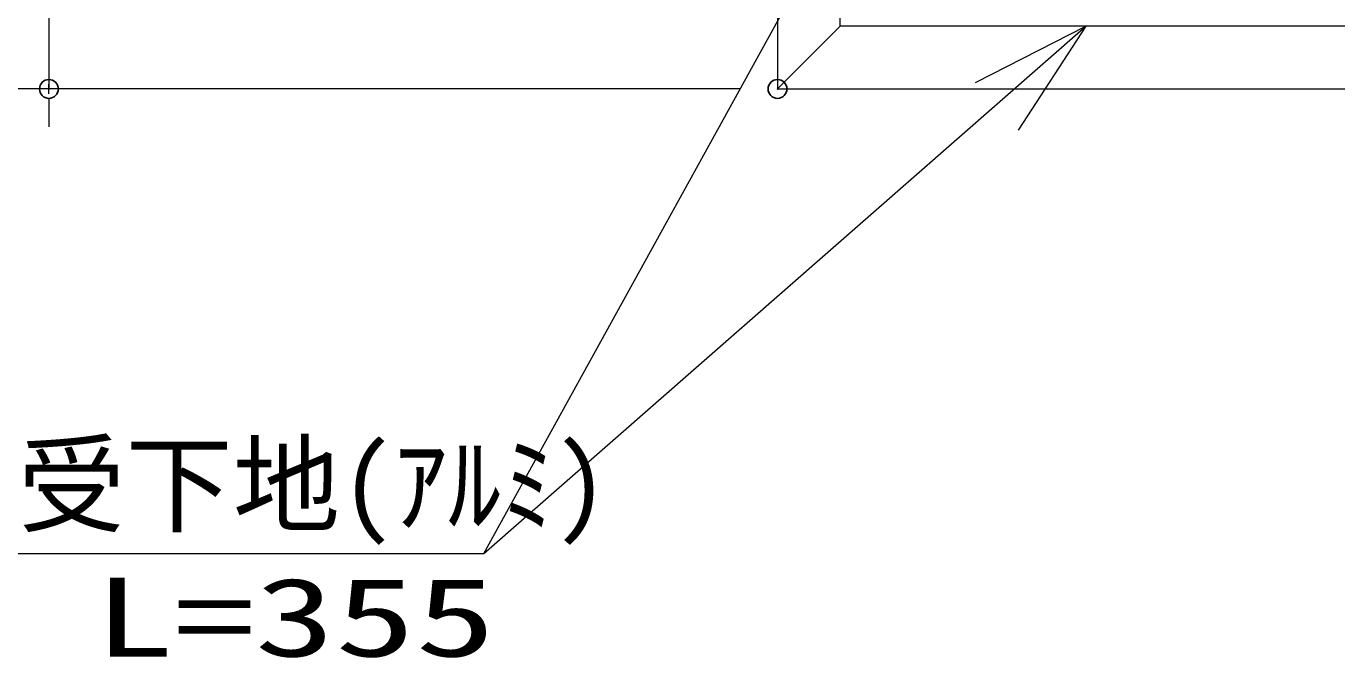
# Model space of a CAD drawing. Units: millimetres, scale not verified. Extents: x -8199 to 8201, y -2963 to 5056.
# Drawn here: x 926 to 1622, y 3398 to 3733 of the extents above; entities that cross this region are included whole.
import ezdxf
from ezdxf.enums import TextEntityAlignment as Align

# ---------------------------------------------------------------- set-up
doc = ezdxf.new("R2010")
doc.units = ezdxf.units.MM
doc.header["$LTSCALE"] = 20
doc.header["$PDMODE"] = 32
doc.header["$PDSIZE"] = 10
for name, color, linetype, lineweight in [('0-1_一般', 4, 'Continuous', 9), ('0-2_寸法', 7, 'Continuous', 9), ('0-3_0', 7, 'Continuous', 9)]:
    doc.layers.add(name, color=color, linetype=linetype, lineweight=lineweight)
doc.layers.add('0-4_Defpoints', color=7, linetype='Continuous')
doc.styles.add('ＭＳ ゴシック', font='')
doc.styles.get('ＭＳ ゴシック').set_extended_font_data('MS Gothic')

# ---------------------------------------------------------------- blocks, each defined once
blk = doc.blocks.new('_DOT')
at = {"layer": '0-3_0'}
for p, q in [((-10, 0), (-20, 0)), ((-5, 0), (5, 0))]:
    blk.add_line(p, q, dxfattribs=at)

msp = doc.modelspace()

# ---------------------------------------------------------------- linework, layer by layer
at = {"layer": '0-1_一般', "color": 2}
msp.add_line((1168.9, 3453.44), (1488.4, 3733.44), dxfattribs=at)
at = {"layer": '0-1_一般'}
for p, q in [((1451.06, 3733.44), (1448.94, 3733.44)), ((1534.01, 3733.44), (1531.89, 3733.44))]:
    msp.add_line(p, q, dxfattribs=at)
at = {"layer": '0-1_一般', "color": 1}
for points in [[(1358.14, 4293.44), (1324.81, 4293.44), (1324.81, 3700.11), (1358.14, 3733.44)], [(3991.48, 3700.11), (3958.15, 3733.44), (1358.14, 3733.44), (1324.81, 3700.11)]]:
    msp.add_lwpolyline(points, close=True, dxfattribs=at)
at = {"layer": '0-1_一般', "color": 2}
for points in [[(491.56, 3453.44), (1168.9, 3453.44), (1372.14, 3822.11)], [(1429.82, 3703.6), (1488.4, 3733.44), (1452.59, 3678.31)]]:
    msp.add_lwpolyline(points, dxfattribs=at)
at = {"layer": '0-2_寸法'}
for p, q in [((938.15, 3786.78), (938.15, 3700.11)), ((1304.81, 3700.11), (724.81, 3700.11)), ((1304.81, 3700.11), (831.48, 3700.11)), ((1304.81, 3700.11), (938.15, 3700.11)), ((938.15, 3690.1), (938.15, 3680.08))]:
    msp.add_line(p, q, dxfattribs=at)
at = {"layer": '0-4_Defpoints'}
for p in [(938.15, 3700.11), (1324.81, 3700.11)]:
    msp.add_point(p, dxfattribs=at)

# ---------------------------------------------------------------- block references
at = {"layer": '0-2_寸法', "xscale": 0.5007446, "yscale": 0.5007446, "rotation": 90}
msp.add_blockref('_DOT', (938.15, 3700.11), dxfattribs=at)

# ---------------------------------------------------------------- texts
at = {"layer": '0-2_寸法', "color": 4, "style": 'ＭＳ ゴシック'}
msp.add_text('側面下地:幕板受下地(ｱﾙﾐ)', height=41.79, dxfattribs=at).set_placement((551.28, 3456.67), align=Align.BOTTOM_LEFT)
at = {"layer": '0-2_寸法', "color": 4, "style": 'ＭＳ ゴシック', "width": 1.5}
msp.add_text('L=355', height=41.79, dxfattribs=at).set_placement((962.06, 3386.25), align=Align.BOTTOM_LEFT)

doc.saveas('drawing.dxf')
